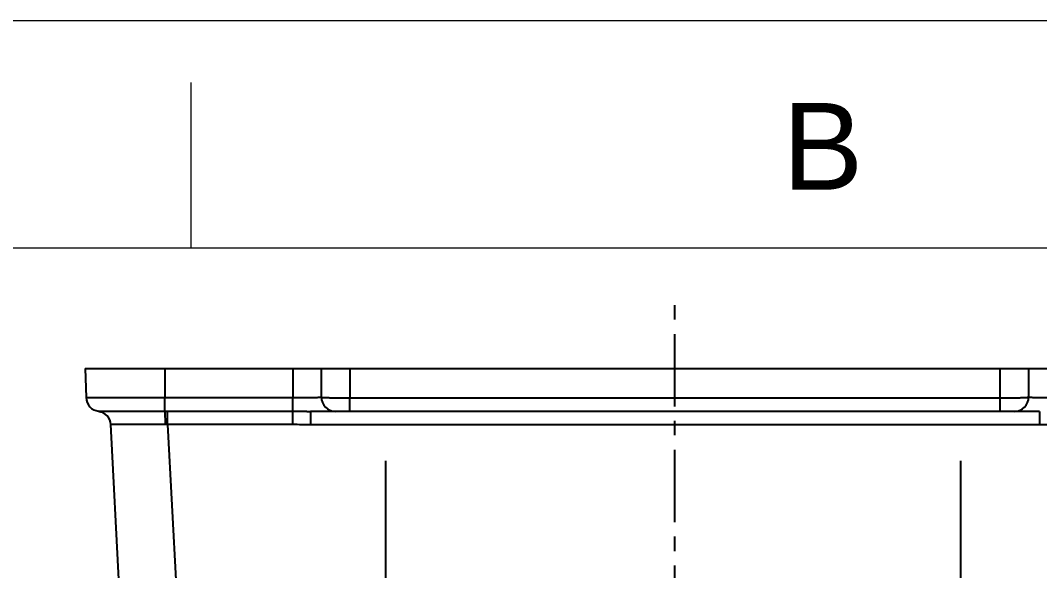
# Model space of a CAD drawing. Header units: millimetres. Extents: x 6110 to 6704, y -2661 to -1821.
# Drawn here: x 6225.6 to 6315.2, y -1869.1 to -1820.8 of the extents above; entities that cross this region are included whole.
import ezdxf

# ---------------------------------------------------------------- set-up
doc = ezdxf.new("R2010")
doc.units = ezdxf.units.MM
doc.header["$LTSCALE"] = 0.1
doc.linetypes.add('CENTERX2', pattern=[101.6, 63.5, -12.7, 12.7, -12.7])
doc.linetypes.add('HIDDEN2', pattern=[4.7625, 3.175, -1.5875])
doc.layers.get('0').update_dxf_attribs({"lineweight": 15})
doc.layers.add('1', color=4, linetype='HIDDEN2', lineweight=13)
doc.layers.add('CENTER', color=1, linetype='CENTERX2')
doc.styles.get("Standard").update_dxf_attribs({"font": 'arial.ttf'})

msp = doc.modelspace()

# ---------------------------------------------------------------- linework, layer by layer
at = {"color": 7, "linetype": 'Continuous'}
for p, q in [((6109.844, -1820.794), (6703.844, -1820.794)), ((6240.644, -1840.794), (6240.644, -1826.258)), ((6683.844, -1840.794), (6129.844, -1840.794))]:
    msp.add_line(p, q, dxfattribs=at)
at = {"layer": '1', "color": 7, "linetype": 'Continuous', "lineweight": -3}
for p, q in [((6231.326, -1851.376), (6231.414, -1853.92)), ((6238.327, -1851.376), (6249.564, -1851.376)), ((6238.327, -1851.376), (6238.327, -1853.92)), ((6252.064, -1851.376), (6254.564, -1851.376)), ((6254.564, -1851.376), (6254.564, -1853.942)), ((6254.564, -1851.376), (6311.701, -1851.376)), ((6311.701, -1851.376), (6314.201, -1851.376)), ((6311.701, -1853.942), (6311.701, -1851.376)), ((6238.327, -1855.116), (6238.327, -1853.92)), ((6238.327, -1853.92), (6249.565, -1853.92)), ((6249.565, -1855.115), (6249.565, -1853.92)), ((6254.564, -1855.126), (6254.564, -1853.942)), ((6254.564, -1853.942), (6311.701, -1853.942)), ((6311.701, -1855.126), (6311.701, -1853.942)), ((6238.572, -1856.289), (6238.572, -1855.115)), ((6238.572, -1855.115), (6249.565, -1855.115)), ((6249.565, -1856.289), (6249.565, -1855.115)), ((6251.107, -1855.126), (6251.107, -1856.311)), ((6254.564, -1855.126), (6253.314, -1855.126)), ((6311.701, -1855.126), (6254.564, -1855.126)), ((6312.95, -1855.126), (6311.701, -1855.126)), ((6315.158, -1855.126), (6315.158, -1856.311)), ((6234.32, -1870.442), (6233.579, -1856.289)), ((6238.572, -1856.289), (6239.313, -1870.442)), ((6249.565, -1856.289), (6238.572, -1856.289)), ((6315.158, -1856.311), (6251.107, -1856.311)), ((6257.717, -1859.48), (6257.717, -1879.51)), ((6308.198, -1859.48), (6308.198, -1879.51))]:
    msp.add_line(p, q, dxfattribs=at)
for centre, start, end in [((6232.664, -1853.876), 182, 262.45008), ((6232.33, -1856.354), 3, 82.33894)]:
    msp.add_arc(centre, 1.25, start, end, dxfattribs=at)
for centre, major_axis, ratio, start_param, end_param in [((6254.564, -1851.256), (0, -286.323), 0.017463, 4.71281, 4.721694), ((6254.564, -1851.343), (0, -286.176), 0.008735, 4.712505, 4.721243), ((6311.701, -1851.343), (0, -286.176), 0.008735, 1.561942, 1.57068), ((6253.314, -1853.876), (0, -1.25), 0.999961, 4.712852, 6.283185), ((6312.95, -1853.876), (0, -1.25), 0.999961, 0, 1.570333), ((6232.335, -1856.355), (0.164, 1.239), 0.999212, 4.898419, 6.283185), ((6238.327, -1856.355), (-0.007, 1.25), 0.039336, 4.766545, 6.151312)]:
    msp.add_ellipse(centre, major_axis=major_axis, ratio=ratio, start_param=start_param, end_param=end_param, dxfattribs=at)
for points, knots in [([(6231.326, -1851.376), (6231.326, -1851.376), (6231.508, -1851.376), (6232.209, -1851.376), (6232.727, -1851.376), (6234.024, -1851.376), (6234.8, -1851.376), (6236.494, -1851.376), (6237.411, -1851.376), (6238.327, -1851.376)], [0, 0, 0, 0, 0.25, 0.25, 0.5, 0.5, 0.75, 0.75, 1, 1, 1, 1]), ([(6249.564, -1851.376), (6249.647, -1851.376), (6249.729, -1851.376), (6249.891, -1851.376), (6249.972, -1851.376), (6250.131, -1851.376), (6250.21, -1851.376), (6250.309, -1851.376), (6250.338, -1851.376), (6250.367, -1851.376), (6250.387, -1851.376), (6250.397, -1851.376), (6250.445, -1851.376), (6250.483, -1851.376), (6250.597, -1851.376), (6250.744, -1851.376), (6250.884, -1851.376), (6250.986, -1851.376), (6251.019, -1851.376), (6251.069, -1851.376), (6251.085, -1851.376), (6251.118, -1851.376), (6251.134, -1851.376), (6251.213, -1851.376), (6251.274, -1851.376), (6251.389, -1851.376), (6251.444, -1851.376), (6251.547, -1851.376), (6251.596, -1851.376), (6251.653, -1851.376), (6251.664, -1851.376), (6251.681, -1851.376), (6251.686, -1851.376), (6251.697, -1851.376), (6251.724, -1851.376), (6251.749, -1851.376), (6251.807, -1851.376), (6251.877, -1851.376), (6251.932, -1851.376), (6251.968, -1851.376), (6251.979, -1851.376), (6251.994, -1851.376), (6251.998, -1851.376), (6252.008, -1851.376), (6252.012, -1851.376), (6252.032, -1851.376), (6252.056, -1851.376), (6252.064, -1851.376), (6252.064, -1851.376)], [0, 0, 0, 0, 0.0625, 0.0625, 0.125, 0.125, 0.1875, 0.1875, 0.203125, 0.210937, 0.210937, 0.21875, 0.21875, 0.25, 0.25, 0.3125, 0.375, 0.375, 0.40625, 0.40625, 0.421875, 0.421875, 0.4375, 0.4375, 0.5, 0.5, 0.5625, 0.5625, 0.625, 0.625, 0.640625, 0.640625, 0.648437, 0.648437, 0.65625, 0.6875, 0.6875, 0.75, 0.8125, 0.8125, 0.84375, 0.84375, 0.859375, 0.859375, 0.875, 0.875, 0.9375, 1, 1, 1, 1]), ([(6314.201, -1851.376), (6314.201, -1851.376), (6314.205, -1851.376), (6314.221, -1851.376), (6314.233, -1851.376), (6314.264, -1851.376), (6314.284, -1851.376), (6314.314, -1851.376), (6314.323, -1851.376), (6314.333, -1851.376), (6314.34, -1851.376), (6314.343, -1851.376), (6314.36, -1851.376), (6314.375, -1851.376), (6314.422, -1851.376), (6314.492, -1851.376), (6314.575, -1851.376), (6314.643, -1851.376), (6314.667, -1851.376), (6314.703, -1851.376), (6314.716, -1851.376), (6314.741, -1851.376), (6314.754, -1851.376), (6314.819, -1851.376), (6314.874, -1851.376), (6314.99, -1851.376), (6315.05, -1851.376), (6315.176, -1851.376), (6315.241, -1851.376), (6315.326, -1851.376), (6315.344, -1851.376), (6315.37, -1851.376), (6315.379, -1851.376), (6315.396, -1851.376), (6315.44, -1851.376), (6315.485, -1851.376), (6315.593, -1851.376), (6315.74, -1851.376), (6315.893, -1851.376), (6316.011, -1851.376), (6316.05, -1851.376), (6316.11, -1851.376), (6316.13, -1851.376), (6316.17, -1851.376), (6316.19, -1851.376), (6316.291, -1851.376), (6316.454, -1851.376), (6316.618, -1851.376), (6316.701, -1851.376)], [0, 0, 0, 0, 0.0625, 0.0625, 0.125, 0.125, 0.1875, 0.1875, 0.203125, 0.210938, 0.210938, 0.21875, 0.21875, 0.25, 0.25, 0.3125, 0.375, 0.375, 0.40625, 0.40625, 0.421875, 0.421875, 0.4375, 0.4375, 0.5, 0.5, 0.5625, 0.5625, 0.625, 0.625, 0.640625, 0.640625, 0.648438, 0.648438, 0.65625, 0.6875, 0.6875, 0.75, 0.8125, 0.8125, 0.84375, 0.84375, 0.859375, 0.859375, 0.875, 0.875, 0.9375, 1, 1, 1, 1]), ([(6231.414, -1853.92), (6231.414, -1853.92), (6231.594, -1853.92), (6232.286, -1853.92), (6232.798, -1853.92), (6234.078, -1853.92), (6234.845, -1853.92), (6236.518, -1853.92), (6237.422, -1853.92), (6238.327, -1853.92)], [0, 0, 0, 0, 0.25, 0.25, 0.5, 0.5, 0.75, 0.75, 1, 1, 1, 1]), ([(6249.565, -1853.92), (6249.638, -1853.92), (6249.713, -1853.92), (6249.864, -1853.92), (6249.941, -1853.919), (6250.095, -1853.919), (6250.172, -1853.918), (6250.327, -1853.918), (6250.404, -1853.917), (6250.557, -1853.916), (6250.633, -1853.916), (6250.782, -1853.914), (6250.855, -1853.914), (6250.997, -1853.912), (6251.067, -1853.911), (6251.166, -1853.91), (6251.199, -1853.91), (6251.247, -1853.909), (6251.27, -1853.908), (6251.298, -1853.908), (6251.311, -1853.908), (6251.318, -1853.908), (6251.321, -1853.908), (6251.323, -1853.908), (6251.324, -1853.908), (6251.324, -1853.908), (6251.324, -1853.908), (6251.324, -1853.908), (6251.324, -1853.908), (6251.324, -1853.908), (6251.324, -1853.908), (6251.324, -1853.908), (6251.326, -1853.908), (6251.334, -1853.907), (6251.348, -1853.907), (6251.366, -1853.906), (6251.377, -1853.906), (6251.401, -1853.906), (6251.415, -1853.905), (6251.445, -1853.904), (6251.462, -1853.904), (6251.497, -1853.903), (6251.516, -1853.902), (6251.557, -1853.901), (6251.578, -1853.901), (6251.621, -1853.899), (6251.644, -1853.899), (6251.69, -1853.897), (6251.713, -1853.897), (6251.76, -1853.895), (6251.783, -1853.895), (6251.829, -1853.893), (6251.851, -1853.892), (6251.894, -1853.891), (6251.914, -1853.89), (6251.952, -1853.888), (6251.97, -1853.887), (6252.001, -1853.886), (6252.015, -1853.885), (6252.038, -1853.883), (6252.047, -1853.882), (6252.06, -1853.879), (6252.064, -1853.878), (6252.064, -1853.877)], [0, 0, 0, 0, 0.041667, 0.041667, 0.083333, 0.083333, 0.125, 0.125, 0.166667, 0.166667, 0.208333, 0.208333, 0.25, 0.25, 0.291667, 0.291667, 0.3125, 0.3125, 0.322917, 0.328125, 0.330729, 0.332031, 0.332682, 0.333008, 0.333171, 0.333252, 0.333293, 0.333313, 0.333323, 0.333328, 0.333328, 0.333333, 0.333333, 0.375, 0.416667, 0.416667, 0.458333, 0.458333, 0.5, 0.5, 0.541667, 0.541667, 0.583333, 0.583333, 0.625, 0.625, 0.666667, 0.666667, 0.708333, 0.708333, 0.75, 0.75, 0.791667, 0.791667, 0.833333, 0.833333, 0.875, 0.875, 0.916667, 0.916667, 0.958333, 0.958333, 1, 1, 1, 1]), ([(6252.064, -1853.877), (6252.065, -1853.88), (6252.073, -1853.882), (6252.099, -1853.888), (6252.118, -1853.89), (6252.166, -1853.896), (6252.196, -1853.898), (6252.264, -1853.903), (6252.302, -1853.905), (6252.387, -1853.91), (6252.434, -1853.912), (6252.533, -1853.916), (6252.586, -1853.918), (6252.697, -1853.922), (6252.755, -1853.923), (6252.875, -1853.927), (6252.937, -1853.928), (6253.064, -1853.931), (6253.129, -1853.932), (6253.26, -1853.934), (6253.327, -1853.935), (6253.461, -1853.937), (6253.528, -1853.937), (6253.663, -1853.939), (6253.731, -1853.939), (6253.865, -1853.94), (6253.931, -1853.94), (6254.063, -1853.941), (6254.128, -1853.941), (6254.257, -1853.942), (6254.32, -1853.942), (6254.444, -1853.942), (6254.505, -1853.942), (6254.564, -1853.942)], [0, 0, 0, 0, 0.0625, 0.0625, 0.125, 0.125, 0.1875, 0.1875, 0.25, 0.25, 0.3125, 0.3125, 0.375, 0.375, 0.4375, 0.4375, 0.5, 0.5, 0.5625, 0.5625, 0.625, 0.625, 0.6875, 0.6875, 0.75, 0.75, 0.8125, 0.8125, 0.875, 0.875, 0.9375, 0.9375, 1, 1, 1, 1]), ([(6311.701, -1853.942), (6311.705, -1853.942), (6311.713, -1853.942), (6311.725, -1853.942), (6311.737, -1853.942), (6311.749, -1853.942), (6311.762, -1853.942), (6311.774, -1853.942), (6311.786, -1853.942), (6311.799, -1853.942), (6311.811, -1853.942), (6311.824, -1853.942), (6311.836, -1853.942), (6311.849, -1853.942), (6311.862, -1853.942), (6311.874, -1853.942), (6311.887, -1853.942), (6311.9, -1853.942), (6311.912, -1853.942), (6311.925, -1853.942), (6311.938, -1853.942), (6311.951, -1853.942), (6311.963, -1853.942), (6311.976, -1853.942), (6311.989, -1853.942), (6312.002, -1853.942), (6312.015, -1853.942), (6312.028, -1853.941), (6312.041, -1853.941), (6312.054, -1853.941), (6312.067, -1853.941), (6312.081, -1853.941), (6312.094, -1853.941), (6312.107, -1853.941), (6312.12, -1853.941), (6312.133, -1853.941), (6312.146, -1853.941), (6312.16, -1853.941), (6312.173, -1853.941), (6312.186, -1853.941), (6312.2, -1853.941), (6312.213, -1853.941), (6312.226, -1853.941), (6312.24, -1853.941), (6312.253, -1853.941), (6312.267, -1853.941), (6312.28, -1853.941), (6312.294, -1853.941), (6312.307, -1853.941), (6312.321, -1853.94), (6312.334, -1853.94), (6312.348, -1853.94), (6312.361, -1853.94), (6312.375, -1853.94), (6312.389, -1853.94), (6312.402, -1853.94), (6312.416, -1853.94), (6312.43, -1853.94), (6312.443, -1853.94), (6312.457, -1853.94), (6312.471, -1853.94), (6312.484, -1853.939), (6312.498, -1853.939), (6312.512, -1853.939), (6312.525, -1853.939), (6312.539, -1853.939), (6312.553, -1853.939), (6312.567, -1853.939), (6312.58, -1853.939), (6312.594, -1853.939), (6312.608, -1853.938), (6312.622, -1853.938), (6312.635, -1853.938), (6312.649, -1853.938), (6312.663, -1853.938), (6312.677, -1853.938), (6312.69, -1853.938), (6312.704, -1853.938), (6312.718, -1853.937), (6312.732, -1853.937), (6312.746, -1853.937), (6312.759, -1853.937), (6312.773, -1853.937), (6312.787, -1853.937), (6312.801, -1853.937), (6312.814, -1853.936), (6312.828, -1853.936), (6312.842, -1853.936), (6312.855, -1853.936), (6312.869, -1853.936), (6312.883, -1853.936), (6312.897, -1853.935), (6312.91, -1853.935), (6312.924, -1853.935), (6312.938, -1853.935), (6312.951, -1853.935), (6312.965, -1853.934), (6312.978, -1853.934), (6312.992, -1853.934), (6313.005, -1853.934), (6313.019, -1853.934), (6313.032, -1853.933), (6313.046, -1853.933), (6313.059, -1853.933), (6313.073, -1853.933), (6313.086, -1853.933), (6313.1, -1853.932), (6313.113, -1853.932), (6313.126, -1853.932), (6313.14, -1853.932), (6313.153, -1853.931), (6313.166, -1853.931), (6313.179, -1853.931), (6313.193, -1853.931), (6313.206, -1853.93), (6313.219, -1853.93), (6313.232, -1853.93), (6313.245, -1853.93), (6313.258, -1853.929), (6313.271, -1853.929), (6313.284, -1853.929), (6313.297, -1853.929), (6313.31, -1853.928), (6313.322, -1853.928), (6313.335, -1853.928), (6313.348, -1853.927), (6313.361, -1853.927), (6313.373, -1853.927), (6313.386, -1853.927), (6313.398, -1853.926), (6313.411, -1853.926), (6313.423, -1853.926), (6313.435, -1853.925), (6313.448, -1853.925), (6313.46, -1853.925), (6313.472, -1853.924), (6313.484, -1853.924), (6313.496, -1853.924), (6313.508, -1853.923), (6313.52, -1853.923), (6313.532, -1853.923), (6313.544, -1853.922), (6313.556, -1853.922), (6313.568, -1853.922), (6313.579, -1853.921), (6313.591, -1853.921), (6313.602, -1853.921), (6313.614, -1853.92), (6313.625, -1853.92), (6313.636, -1853.919), (6313.648, -1853.919), (6313.659, -1853.919), (6313.67, -1853.918), (6313.681, -1853.918), (6313.692, -1853.918), (6313.703, -1853.917), (6313.713, -1853.917), (6313.724, -1853.916), (6313.735, -1853.916), (6313.745, -1853.916), (6313.755, -1853.915), (6313.766, -1853.915), (6313.776, -1853.914), (6313.786, -1853.914), (6313.796, -1853.914), (6313.806, -1853.913), (6313.816, -1853.913), (6313.826, -1853.912), (6313.835, -1853.912), (6313.845, -1853.911), (6313.854, -1853.911), (6313.864, -1853.91), (6313.873, -1853.91), (6313.882, -1853.91), (6313.891, -1853.909), (6313.9, -1853.909), (6313.909, -1853.908), (6313.918, -1853.908), (6313.927, -1853.907), (6313.935, -1853.907), (6313.944, -1853.906), (6313.952, -1853.906), (6313.96, -1853.905), (6313.968, -1853.905), (6313.976, -1853.904), (6313.984, -1853.904), (6313.992, -1853.904), (6313.999, -1853.903), (6314.007, -1853.903), (6314.014, -1853.902), (6314.021, -1853.902), (6314.029, -1853.901), (6314.036, -1853.901), (6314.042, -1853.9), (6314.049, -1853.9), (6314.056, -1853.899), (6314.062, -1853.899), (6314.069, -1853.898), (6314.075, -1853.898), (6314.081, -1853.897), (6314.087, -1853.896), (6314.093, -1853.896), (6314.098, -1853.895), (6314.104, -1853.895), (6314.109, -1853.894), (6314.115, -1853.894), (6314.12, -1853.893), (6314.125, -1853.893), (6314.129, -1853.892), (6314.134, -1853.892), (6314.139, -1853.891), (6314.143, -1853.891), (6314.147, -1853.89), (6314.151, -1853.89), (6314.155, -1853.889), (6314.159, -1853.889), (6314.163, -1853.888), (6314.166, -1853.887), (6314.169, -1853.887), (6314.172, -1853.886), (6314.175, -1853.886), (6314.178, -1853.885), (6314.181, -1853.885), (6314.183, -1853.884), (6314.186, -1853.884), (6314.188, -1853.883), (6314.19, -1853.882), (6314.192, -1853.882), (6314.193, -1853.881), (6314.195, -1853.881), (6314.196, -1853.88), (6314.197, -1853.88), (6314.198, -1853.879), (6314.199, -1853.879), (6314.2, -1853.878), (6314.2, -1853.878), (6314.2, -1853.877), (6314.2, -1853.877)], [0, 0, 0, 0, 0.003114, 0.006238, 0.009372, 0.012516, 0.015669, 0.018832, 0.022005, 0.025187, 0.028379, 0.031581, 0.034793, 0.038015, 0.041246, 0.044487, 0.047738, 0.050998, 0.054268, 0.057548, 0.060838, 0.064138, 0.067447, 0.070766, 0.074095, 0.077433, 0.080781, 0.084139, 0.087507, 0.090884, 0.094272, 0.097669, 0.101075, 0.104492, 0.107918, 0.111354, 0.1148, 0.118255, 0.121721, 0.125196, 0.12868, 0.132175, 0.135679, 0.139193, 0.142717, 0.14625, 0.149793, 0.153346, 0.156909, 0.160482, 0.164064, 0.167656, 0.171258, 0.174869, 0.17849, 0.182121, 0.185762, 0.189412, 0.193073, 0.196743, 0.200422, 0.204112, 0.207811, 0.21152, 0.215239, 0.218967, 0.222706, 0.226454, 0.230212, 0.233979, 0.237756, 0.241543, 0.24534, 0.249147, 0.252963, 0.256789, 0.260625, 0.26447, 0.268326, 0.272191, 0.276065, 0.27995, 0.283844, 0.287748, 0.291662, 0.295586, 0.299519, 0.303462, 0.307415, 0.311377, 0.31535, 0.319332, 0.323324, 0.327325, 0.331337, 0.335358, 0.339389, 0.343429, 0.34748, 0.35154, 0.35561, 0.359689, 0.363779, 0.367878, 0.371987, 0.376105, 0.380234, 0.384372, 0.38852, 0.392677, 0.396845, 0.401022, 0.405209, 0.409406, 0.413612, 0.417828, 0.422054, 0.42629, 0.430535, 0.43479, 0.439055, 0.44333, 0.447615, 0.451909, 0.456213, 0.460527, 0.46485, 0.469183, 0.473526, 0.477879, 0.482242, 0.486614, 0.490996, 0.495388, 0.499789, 0.504201, 0.508622, 0.513052, 0.517493, 0.521943, 0.526403, 0.530873, 0.535353, 0.539842, 0.544341, 0.54885, 0.553369, 0.557897, 0.562435, 0.566983, 0.571541, 0.576108, 0.580685, 0.585272, 0.589869, 0.594475, 0.599092, 0.603717, 0.608353, 0.612999, 0.617654, 0.622319, 0.626993, 0.631678, 0.636372, 0.641076, 0.64579, 0.650513, 0.655247, 0.65999, 0.664742, 0.669505, 0.674277, 0.679059, 0.683851, 0.688653, 0.693464, 0.698285, 0.703116, 0.707957, 0.712807, 0.717667, 0.722537, 0.727416, 0.732306, 0.737205, 0.742114, 0.747033, 0.751961, 0.756899, 0.761847, 0.766805, 0.771772, 0.776749, 0.781736, 0.786733, 0.791739, 0.796756, 0.801782, 0.806817, 0.811863, 0.816918, 0.821983, 0.827058, 0.832143, 0.837237, 0.842341, 0.847455, 0.852578, 0.857712, 0.862855, 0.868007, 0.87317, 0.878342, 0.883525, 0.888716, 0.893918, 0.899129, 0.904351, 0.909581, 0.914822, 0.920073, 0.925333, 0.930603, 0.935882, 0.941172, 0.946471, 0.95178, 0.957099, 0.962427, 0.967766, 0.973114, 0.978471, 0.983839, 0.989216, 0.994603, 1, 1, 1, 1]), ([(6314.2, -1853.877), (6314.201, -1853.878), (6314.205, -1853.879), (6314.217, -1853.882), (6314.227, -1853.883), (6314.25, -1853.885), (6314.263, -1853.886), (6314.295, -1853.887), (6314.312, -1853.888), (6314.351, -1853.89), (6314.371, -1853.891), (6314.414, -1853.892), (6314.436, -1853.893), (6314.482, -1853.895), (6314.505, -1853.895), (6314.551, -1853.897), (6314.575, -1853.897), (6314.621, -1853.899), (6314.643, -1853.899), (6314.687, -1853.901), (6314.708, -1853.901), (6314.748, -1853.902), (6314.767, -1853.903), (6314.803, -1853.904), (6314.819, -1853.904), (6314.849, -1853.905), (6314.863, -1853.906), (6314.887, -1853.906), (6314.898, -1853.906), (6314.916, -1853.907), (6314.923, -1853.907), (6314.931, -1853.907), (6314.934, -1853.907), (6314.937, -1853.907), (6314.938, -1853.908), (6314.939, -1853.908), (6314.939, -1853.908), (6314.939, -1853.908), (6314.939, -1853.908), (6314.939, -1853.908), (6314.939, -1853.908), (6315, -1853.909), (6315.064, -1853.91), (6315.197, -1853.911), (6315.266, -1853.912), (6315.409, -1853.914), (6315.482, -1853.914), (6315.631, -1853.916), (6315.707, -1853.916), (6315.86, -1853.917), (6315.937, -1853.918), (6316.092, -1853.918), (6316.17, -1853.919), (6316.324, -1853.919), (6316.401, -1853.92), (6316.552, -1853.92), (6316.627, -1853.92), (6316.7, -1853.92)], [0, 0, 0, 0, 0.000015, 0.000015, 0.000031, 0.000031, 0.000046, 0.000046, 0.000061, 0.000061, 0.000076, 0.000076, 0.000092, 0.000092, 0.000107, 0.000107, 0.000122, 0.000122, 0.000137, 0.000137, 0.000153, 0.000153, 0.000168, 0.000168, 0.000183, 0.000183, 0.000198, 0.000198, 0.000214, 0.000214, 0.000229, 0.000229, 0.000236, 0.00024, 0.000242, 0.000242, 0.000244, 0.000244, 0.000259, 0.000259, 0.000275, 0.000275, 0.12524, 0.12524, 0.250206, 0.250206, 0.375172, 0.375172, 0.500137, 0.500137, 0.625103, 0.625103, 0.750069, 0.750069, 0.875034, 0.875034, 1, 1, 1, 1]), ([(6232.499, -1855.116), (6232.503, -1855.116), (6232.518, -1855.117), (6232.568, -1855.117), (6232.603, -1855.118), (6232.69, -1855.119), (6232.743, -1855.119), (6232.834, -1855.119), (6232.866, -1855.119), (6232.918, -1855.12), (6232.936, -1855.12), (6232.972, -1855.12), (6232.991, -1855.12), (6233.086, -1855.12), (6233.171, -1855.12), (6233.353, -1855.121), (6233.45, -1855.121), (6233.657, -1855.121), (6233.766, -1855.121), (6233.937, -1855.121), (6233.996, -1855.121), (6234.085, -1855.121), (6234.13, -1855.121), (6234.183, -1855.121), (6234.21, -1855.121), (6234.223, -1855.121), (6234.23, -1855.121), (6234.233, -1855.121), (6234.235, -1855.121), (6234.236, -1855.121), (6234.236, -1855.121), (6234.236, -1855.121), (6234.236, -1855.121), (6234.236, -1855.121), (6234.236, -1855.121), (6234.236, -1855.121), (6234.278, -1855.121), (6234.32, -1855.121), (6234.403, -1855.121), (6234.445, -1855.121), (6234.572, -1855.121), (6234.656, -1855.121), (6234.823, -1855.121), (6234.907, -1855.121), (6235.03, -1855.121), (6235.071, -1855.121), (6235.152, -1855.121), (6235.192, -1855.121), (6235.392, -1855.121), (6235.546, -1855.121), (6235.768, -1855.12), (6235.84, -1855.12), (6235.945, -1855.12), (6235.998, -1855.12), (6236.057, -1855.12), (6236.087, -1855.12), (6236.101, -1855.12), (6236.109, -1855.12), (6236.112, -1855.12), (6236.114, -1855.12), (6236.115, -1855.12), (6236.115, -1855.12), (6236.116, -1855.12), (6236.116, -1855.12), (6236.116, -1855.12), (6236.173, -1855.12), (6236.235, -1855.12), (6236.366, -1855.12), (6236.436, -1855.12), (6236.585, -1855.119), (6236.663, -1855.119), (6236.829, -1855.119), (6236.917, -1855.119), (6237.101, -1855.118), (6237.197, -1855.118), (6237.399, -1855.118), (6237.504, -1855.118), (6237.724, -1855.117), (6237.839, -1855.117), (6238.077, -1855.116), (6238.2, -1855.116), (6238.327, -1855.116)], [0, 0, 0, 0, 0.0625, 0.0625, 0.125, 0.125, 0.1875, 0.1875, 0.21875, 0.21875, 0.234375, 0.234375, 0.25, 0.25, 0.3125, 0.3125, 0.375, 0.375, 0.4375, 0.4375, 0.46875, 0.46875, 0.484375, 0.492188, 0.496094, 0.498047, 0.499023, 0.499512, 0.499756, 0.499878, 0.499939, 0.499969, 0.499985, 0.499992, 0.499992, 0.5, 0.5, 0.515625, 0.515625, 0.53125, 0.53125, 0.5625, 0.5625, 0.59375, 0.59375, 0.609375, 0.609375, 0.625, 0.625, 0.6875, 0.6875, 0.71875, 0.71875, 0.734375, 0.742188, 0.746094, 0.748047, 0.749023, 0.749512, 0.749756, 0.749878, 0.749939, 0.749969, 0.749969, 0.75, 0.75, 0.78125, 0.78125, 0.8125, 0.8125, 0.84375, 0.84375, 0.875, 0.875, 0.90625, 0.90625, 0.9375, 0.9375, 0.96875, 0.96875, 1, 1, 1, 1]), ([(6249.565, -1855.115), (6249.571, -1855.115), (6249.584, -1855.115), (6249.604, -1855.115), (6249.624, -1855.115), (6249.643, -1855.115), (6249.663, -1855.115), (6249.683, -1855.115), (6249.702, -1855.115), (6249.722, -1855.115), (6249.742, -1855.116), (6249.761, -1855.116), (6249.781, -1855.116), (6249.8, -1855.116), (6249.82, -1855.116), (6249.839, -1855.116), (6249.859, -1855.116), (6249.878, -1855.116), (6249.898, -1855.116), (6249.917, -1855.116), (6249.936, -1855.116), (6249.956, -1855.117), (6249.975, -1855.117), (6249.995, -1855.117), (6250.014, -1855.117), (6250.033, -1855.117), (6250.052, -1855.117), (6250.072, -1855.117), (6250.091, -1855.118), (6250.11, -1855.118), (6250.129, -1855.118), (6250.149, -1855.118), (6250.168, -1855.118), (6250.187, -1855.118), (6250.206, -1855.119), (6250.225, -1855.119), (6250.244, -1855.119), (6250.264, -1855.119), (6250.283, -1855.119), (6250.302, -1855.12), (6250.321, -1855.12), (6250.366, -1855.12), (6250.437, -1855.121), (6250.534, -1855.122), (6250.63, -1855.123), (6250.725, -1855.124), (6250.82, -1855.125), (6250.916, -1855.126), (6250.996, -1855.126), (6251.051, -1855.126), (6251.079, -1855.126), (6251.094, -1855.126), (6251.102, -1855.126), (6251.106, -1855.126), (6251.107, -1855.126)], [0, 0, 0, 0, 0.012723, 0.025432, 0.038126, 0.050805, 0.06347, 0.076122, 0.08876, 0.101385, 0.113997, 0.126597, 0.139184, 0.151759, 0.164322, 0.176874, 0.189414, 0.201944, 0.214462, 0.226971, 0.239469, 0.251957, 0.264435, 0.276905, 0.289365, 0.301816, 0.314258, 0.326693, 0.339119, 0.351537, 0.363948, 0.376352, 0.388748, 0.401138, 0.413521, 0.425898, 0.438269, 0.450634, 0.462994, 0.475348, 0.487697, 0.500041, 0.563274, 0.625948, 0.688093, 0.749733, 0.812548, 0.874766, 0.937356, 0.968672, 0.984336, 0.992169, 0.998021, 1, 1, 1, 1]), ([(6253.314, -1855.126), (6253.308, -1855.126), (6253.095, -1855.126), (6252.313, -1855.126), (6251.754, -1855.126), (6251.107, -1855.126)], [0, 0, 0, 0, 0.5, 0.5, 1, 1, 1, 1]), ([(6315.158, -1855.126), (6314.512, -1855.126), (6313.945, -1855.126), (6313.171, -1855.126), (6312.957, -1855.126), (6312.95, -1855.126)], [0, 0, 0, 0, 0.5, 0.5, 1, 1, 1, 1]), ([(6238.376, -1856.287), (6238.21, -1856.286), (6238.046, -1856.285), (6237.723, -1856.283), (6237.563, -1856.282), (6237.251, -1856.281), (6237.098, -1856.28), (6236.799, -1856.279), (6236.653, -1856.278), (6236.37, -1856.277), (6236.232, -1856.276), (6235.967, -1856.275), (6235.838, -1856.275), (6235.592, -1856.274), (6235.473, -1856.274), (6235.304, -1856.273), (6235.249, -1856.273), (6235.168, -1856.273), (6235.128, -1856.273), (6235.082, -1856.273), (6235.059, -1856.273), (6235.05, -1856.273), (6235.043, -1856.273), (6235.04, -1856.273), (6234.935, -1856.273), (6234.836, -1856.273), (6234.647, -1856.274), (6234.556, -1856.274), (6234.385, -1856.275), (6234.305, -1856.275), (6234.154, -1856.276), (6234.084, -1856.277), (6233.957, -1856.278), (6233.899, -1856.279), (6233.797, -1856.28), (6233.752, -1856.281), (6233.678, -1856.282), (6233.648, -1856.283), (6233.603, -1856.285), (6233.589, -1856.286), (6233.582, -1856.287)], [0, 0, 0, 0, 0.0625, 0.0625, 0.125, 0.125, 0.1875, 0.1875, 0.25, 0.25, 0.3125, 0.3125, 0.375, 0.375, 0.4375, 0.4375, 0.46875, 0.46875, 0.484375, 0.492187, 0.496094, 0.498047, 0.498047, 0.5, 0.5, 0.5625, 0.5625, 0.625, 0.625, 0.6875, 0.6875, 0.75, 0.75, 0.8125, 0.8125, 0.875, 0.875, 0.9375, 0.9375, 1, 1, 1, 1])]:
    msp.add_open_spline(points, degree=3, knots=knots, dxfattribs=at)
for points, degree in [([(6232.498, -1855.115), (6232.697, -1855.159)], 1), ([(6232.896, -1855.239), (6233.083, -1855.356)], 1), ([(6238.327, -1855.116), (6238.409, -1855.115), (6238.49, -1855.115), (6238.572, -1855.115)], 3), ([(6233.582, -1856.287), (6233.58, -1856.287), (6233.579, -1856.288), (6233.579, -1856.289)], 3), ([(6238.572, -1856.289), (6238.507, -1856.288), (6238.441, -1856.287), (6238.376, -1856.287)], 3), ([(6251.107, -1856.311), (6250.593, -1856.311), (6250.079, -1856.289), (6249.565, -1856.289)], 3), ([(6316.7, -1856.289), (6316.186, -1856.289), (6315.672, -1856.311), (6315.158, -1856.311)], 3)]:
    msp.add_open_spline(points, degree=degree, dxfattribs=at)
at = {"layer": 'CENTER'}
msp.add_line((6283.132, -1966.451), (6283.132, -1845.727), dxfattribs=at)

# ---------------------------------------------------------------- texts
at = {"insert": (6296.113, -1831.854), "char_height": 7.624, "attachment_point": 5}
msp.add_mtext_dynamic_manual_height_columns('B', width=10, gutter_width=12.5, heights=[0], dxfattribs=at)

doc.saveas('drawing.dxf')
